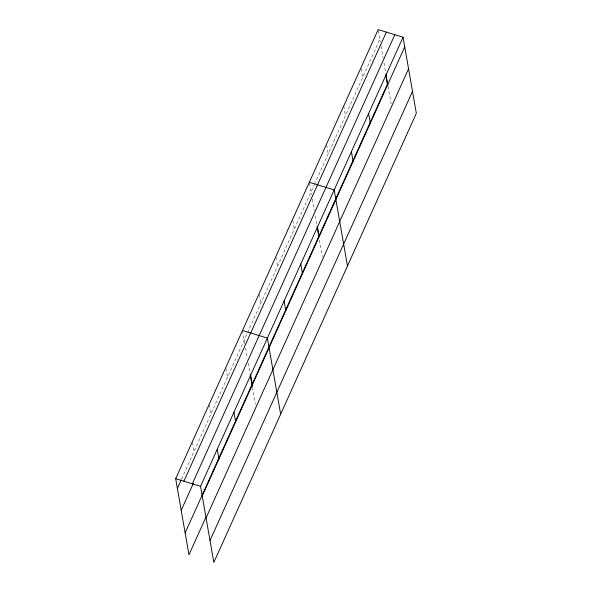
<?xml version="1.0" encoding="UTF-8"?>
<svg xmlns="http://www.w3.org/2000/svg" width="592" height="592" viewBox="0 0 592 592"><rect width="100%" height="100%" fill="white"/><g stroke="black" fill="none" stroke-linecap="round" stroke-linejoin="round"><path stroke-width="0.44" stroke-dasharray="2.96 2.22" d="M181.544 479.15L314.012 185.363M314.382 184.534L379.864 39.301M378.325 30.481L380.323 41.936M381.093 46.317L383.076 57.705M384.001 63.018L385.74 72.949M388.086 86.417L391.149 103.94M361.113 68.657L362.652 77.478M343.745 105.946L345.439 115.655M326.688 145.003L328.227 153.824M309.475 183.18L311.473 194.627M312.243 199.016L314.226 210.404M315.159 215.717L316.735 224.745M319.391 239.989L322.3 256.639M292.774 220.231L294.313 229.052M276.064 257.283L277.604 266.104M259.363 294.335L260.902 303.156M242.498 330.499L244.807 343.715M245.569 348.096L247.249 357.731M248.174 363.022L250.068 373.855M252.414 387.316L255.322 403.966M225.944 368.439L227.491 377.259M209.087 404.602L210.782 414.311M192.533 442.535L194.072 451.363"/><path stroke-width="0.89" d="M205.661 517.748L188.959 554.8L175.676 478.706L378.17 29.6L403.041 37.2L416.324 113.294L213.83 562.4L200.547 486.306L403.041 37.2M177.371 488.415L181.167 479.994M183.883 481.215L386.376 32.109M192.341 483.797L394.834 34.691M181.196 510.319L193.34 483.375M185.133 532.896L387.627 83.783M202.242 496.007L404.736 46.901M206.068 517.919L408.561 68.813M210.005 540.489L412.498 91.383M309.32 182.299L334.191 189.891L347.474 265.986M242.498 330.499L267.369 338.099L280.652 414.193M175.676 478.706L200.547 486.306M385.895 73.852L387.938 85.537M385.829 75.369L387.523 85.078M368.616 113.546L370.311 123.254M351.404 151.722L353.098 161.424M317.49 226.943L319.184 236.652M317.046 226.551L318.777 236.482M300.78 263.995L302.475 273.704M284.079 301.047L285.773 310.756M250.668 375.15L252.362 384.859M250.224 374.758L252.266 386.443M233.958 412.202L235.653 421.911M217.257 449.254L218.951 458.963"/></g></svg>
